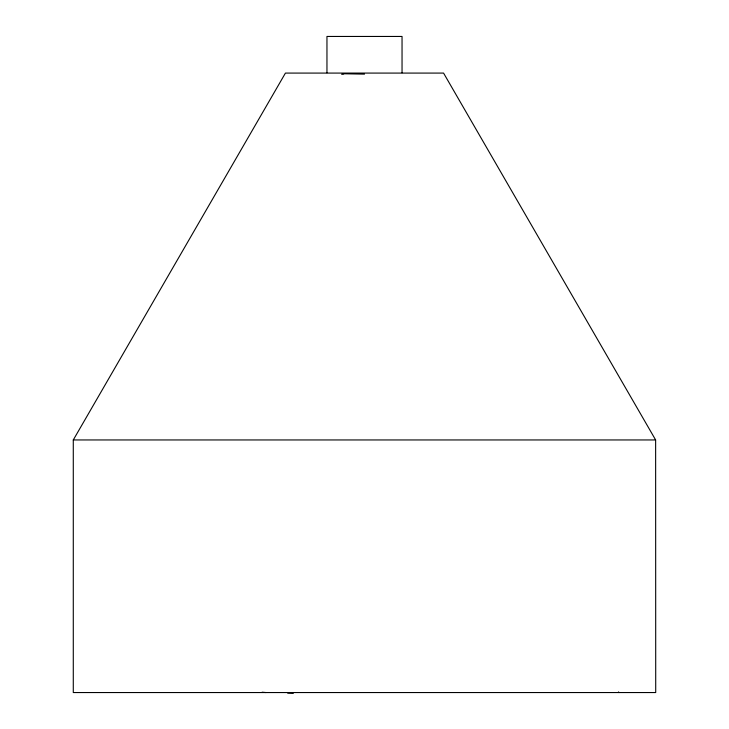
<?xml version="1.0" encoding="UTF-8"?>
<svg xmlns="http://www.w3.org/2000/svg" width="729" height="729" viewBox="0 0 729 729"><rect width="100%" height="100%" fill="white"/><g stroke="black" fill="none" stroke-linecap="round" stroke-linejoin="round"><path stroke-width="1.09" d="M73.283 439.952L285.431 73.082L443.569 73.082L655.635 439.952L655.717 692.55L73.283 692.55L73.283 439.952L655.444 439.952M341.591 74.258L343.915 73.757L364.5 74.13M342.794 73.902L343.915 73.757M262.094 692.204L266.058 692.55M618.465 691.93L619.085 692.55M402.043 72.772L402.043 36.45L326.957 36.45L326.957 72.772M293.313 693.352A254.822 0.501 2.1 0 1 287.682 693.142"/></g></svg>
